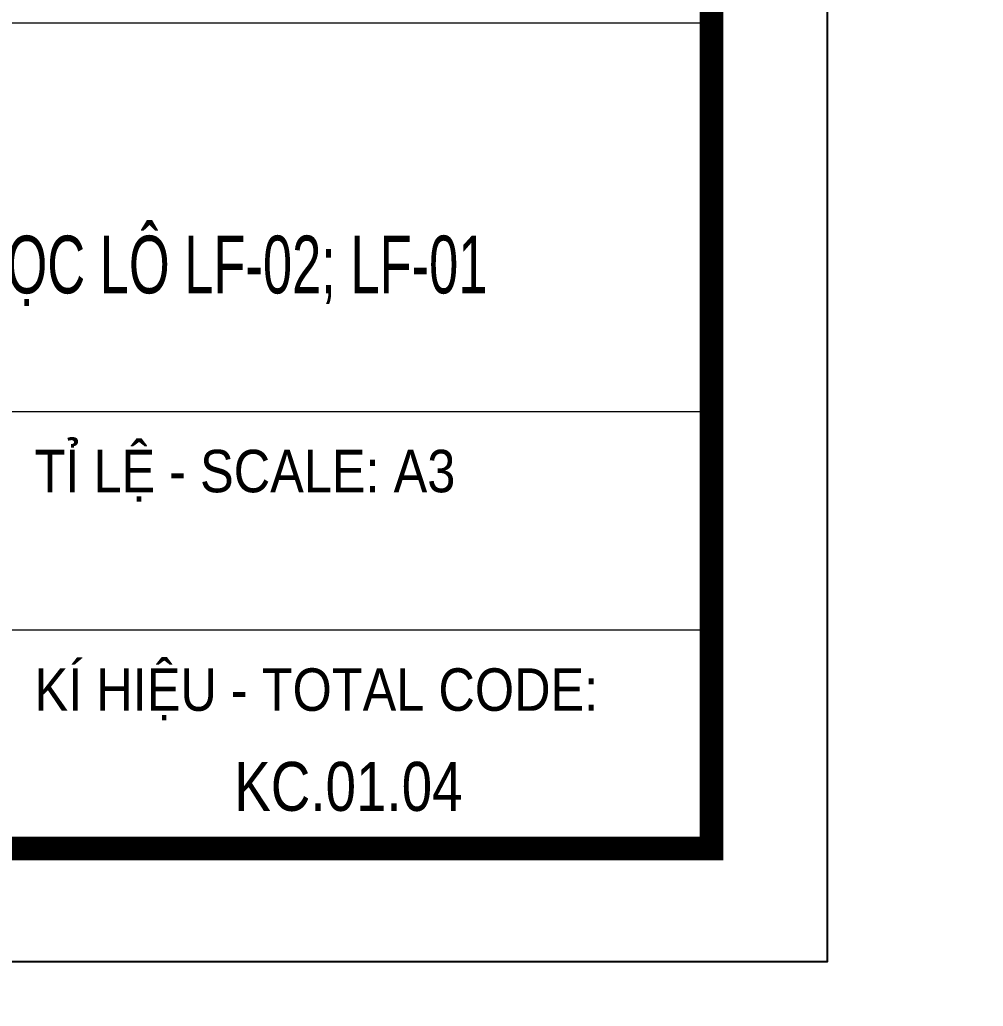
# Model space of a CAD drawing. Header units: metres. Extents: x 568006 to 1139366, y 2064802 to 4131555.
# Drawn here: x 569531 to 569554.59, y 2064982.94 to 2065007.11 of the extents above; entities that cross this region are included whole.
import ezdxf
from ezdxf.enums import TextEntityAlignment as Align
from ezdxf.xclip import XClip

# ---------------------------------------------------------------- set-up
doc = ezdxf.new("R2010")
doc.units = ezdxf.units.M
doc.header["$XCLIPFRAME"] = 0
doc.linetypes.add('ACAD_ISO10W100', pattern=[18.5, 12, -3, 0.5, -3])
doc.linetypes.add('CENTER', pattern=[2, 1.25, -0.25, 0.25, -0.25])
doc.layers.get('DEFPOINTS').update_dxf_attribs({"color": 152, "linetype": 'CONTINUOUS'})
for name, color, linetype, lineweight in [('A-KY HIEU', 34, 'CONTINUOUS', 20), ('A-TEXT', 7, 'CONTINUOUS', 18), ('E- RANH GIOI', 1, 'CENTER', 13), ('hung-demlonha', 7, 'CONTINUOUS', 15)]:
    doc.layers.add(name, color=color, linetype=linetype, lineweight=lineweight)
for name, color, linetype in [('datoHonHop', 42, 'CONTINUOUS'), ('ghi_chu', 7, 'CONTINUOUS'), ('LogDg', 7, 'CONTINUOUS'), ('TimDg', 222, 'CONTINUOUS'), ('ViaHeS', 32, 'CONTINUOUS')]:
    doc.layers.add(name, color=color, linetype=linetype)
doc.styles.add('AA - Arial - Regular', font='arial.ttf', dxfattribs={"height": 250})
doc.styles.add('ARIAL', font='arial.ttf', dxfattribs={"height": 5})
doc.styles.add('QH1', font='arialbd.ttf', dxfattribs={"width": 0.8})

# ---------------------------------------------------------------- blocks, each defined once
blk = doc.blocks.new('A$C33BC4D2A')
at = {"layer": 'A-KY HIEU', "color": 0}
for p, q in [((353.662, -256.354), (414.985, -256.354)), ((353.662, -273.174), (414.985, -273.174)), ((353.662, -282.635), (414.985, -282.635))]:
    blk.add_line(p, q, dxfattribs=at)
at = {"layer": 'A-KY HIEU', "color": 0, "const_width": 1.022}
blk.add_lwpolyline([(14.345, -292.097), (14.345, -4.903), (414.985, -4.903), (414.985, -292.097)], close=True, dxfattribs=at)
at = {"layer": 'DEFPOINTS', "color": 125}
blk.add_lwpolyline([(0, -297), (420, -297), (420, 0), (0, 0)], close=True, dxfattribs=at)
at = {"layer": 'A-TEXT', "style": 'ARIAL', "width": 0.85}
for s, p in [('TỈ LỆ - SCALE: A3', (385.685, -276.678)), ('KÍ HIỆU - TOTAL CODE:', (385.685, -286.14))]:
    blk.add_text(s, height=1.83967, dxfattribs=at).set_placement(p)
blk = doc.blocks.new('tmbc_khub')
at = {"layer": 'datoHonHop', "linetype": 'ByBlock'}
blk.add_lwpolyline([(-27.131, 121.072, -0.121118), (-17.218, 143.314, 0.257306), (-14.206, 162.384), (-23.08, 186.918), (-29.521, 190.029), (-136.648, 154.077), (-141.057, 145.214), (-118.786, 78.851), (-69.381, 95.431, 0.007975), (-39.85, 105.869, 0.265194)], format="xyb", close=True, dxfattribs=at)
at = {"layer": 'LogDg'}
for points in [[(-122.683, 318.237, 0.407417), (-132.751, 323.1), (-244.231, 285.688, 0.400458), (-249.381, 275.919), (-241.18, 247.027, 0.428104), (-230.939, 241.627), (-117.454, 279.712, 0.421043), (-112.476, 290.018), (-122.683, 318.237)], [(-145.434, 120.539), (-192.834, 104.632, 0.400458), (-197.985, 94.863), (-189.6, 65.326, 0.428104), (-170.398, 55.202), (-67.473, 89.743, 0.008886), (-34.387, 101.505, 0.278117), (-21.58, 117.706, -0.147047), (-11.053, 141.379, 0.270704), (-7.407, 161.224), (-17.453, 189.001, 0.407417), (-27.521, 193.864), (-136.655, 157.24, 0.414214), (-144.213, 142.045), (-140.395, 130.669, -0.414214), (-145.434, 120.539)]]:
    blk.add_lwpolyline(points, format="xyb", dxfattribs=at)
blk.add_lwpolyline([(-226.964, 196.948, 0.428104), (-216.723, 191.548), (-99.763, 230.799, 0.421043), (-94.785, 241.105), (-104.991, 269.324, 0.407417), (-115.06, 274.187), (-230.015, 235.609, 0.400458), (-235.165, 225.84)], format="xyb", close=True, dxfattribs=at)
at = {"layer": 'TimDg', "linetype": 'ACAD_ISO10W100', "ltscale": 0.75}
for points in [[(-301.603, 437.912), (-187.72, 36.731)], [(-105.826, 280.45), (-243.764, 234.159)], [(-9.753, 202.992), (-360.991, 85.118)]]:
    blk.add_lwpolyline(points, dxfattribs=at)
at = {"layer": 'ViaHeS'}
blk.add_lwpolyline([(-133.103, 121.513), (-188.814, 102.817), (-192.189, 96.416), (-183.164, 64.622), (-174.616, 60.115), (-69.381, 95.431, 0.007974), (-39.85, 105.869, 0.265195), (-27.131, 121.072, -0.121118), (-17.218, 143.314, 0.257306), (-14.206, 162.384), (-23.08, 186.918), (-29.521, 190.029), (-136.648, 154.077), (-141.057, 145.214), (-133.103, 121.513)], format="xyb", close=True, dxfattribs=at)
at = {"layer": 'hung-demlonha', "color": 7, "ltscale": 5, "style": 'QH1', "width": 0.65}
for tag, p in [('BT04', (-109.598, 191.643)), ('BT06', (-305.798, 171.199)), ('BT05', (-282.572, 137.244))]:
    blk.add_attdef(tag, text='', height=3.96, rotation=0, dxfattribs=at).set_placement(p, align=Align.CENTER)

msp = doc.modelspace()

# ---------------------------------------------------------------- block references
at = {"layer": 'E- RANH GIOI', "xscale": 0.5657142857142857, "yscale": 0.5657142857142857, "zscale": 0.5657142857142857}
msp.add_blockref('A$C33BC4D2A', (569313.173, 2065152.05), dxfattribs=at)

# ---------------------------------------------------------------- texts
at = {"layer": 'A-TEXT', "style": 'AA - Arial - Regular'}
for s, height, width, p in [('MẶT BẰNG ĐỊNH VỊ CỌC LÔ LF-02; LF-01', 1.41429, 0.65, (569530.032, 2065001.109)), ('KC.01.04', 1.2, 0.8, (569539.044, 2064988.326))]:
    msp.add_text(s, height=height, dxfattribs=dict(at, width=width)).set_placement(p, align=Align.MIDDLE_CENTER)

# ---------------------------------------------------------------- next in the draw order: block references
at = {"layer": 'ghi_chu'}
ref = msp.add_blockref('tmbc_khub', (569566.549, 2064812.011), dxfattribs=at)
XClip(ref).set_block_clipping_path([(-245.2612135945, 174.796498704), (-53.3045809087, 337.2658173321)])

# ---------------------------------------------------------------- next in the draw order: block references
ref = msp.add_blockref('tmbc_khub', (569785.007, 2064761.833), dxfattribs=at)
XClip(ref).set_block_clipping_path([(-196.9317021817, 224.973894045), (-4.975069496, 387.4432126731)])

doc.saveas('drawing.dxf')
